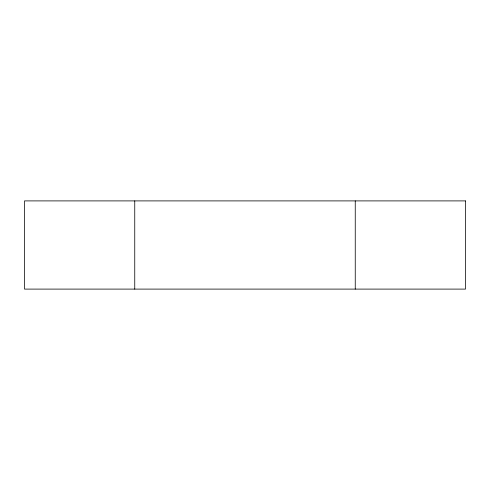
<?xml version="1.0" encoding="UTF-8"?>
<svg xmlns="http://www.w3.org/2000/svg" width="490" height="490" viewBox="0 0 490 490"><rect width="100%" height="100%" fill="white"/><g stroke="black" fill="none" stroke-linecap="round" stroke-linejoin="round"><path stroke-width="0.73" d="M355.25 200.9L355.25 289.1M134.75 200.9L134.75 289.1M465.5 200.9L24.5 200.9L24.5 289.1L465.5 289.1L465.5 200.9"/></g></svg>
